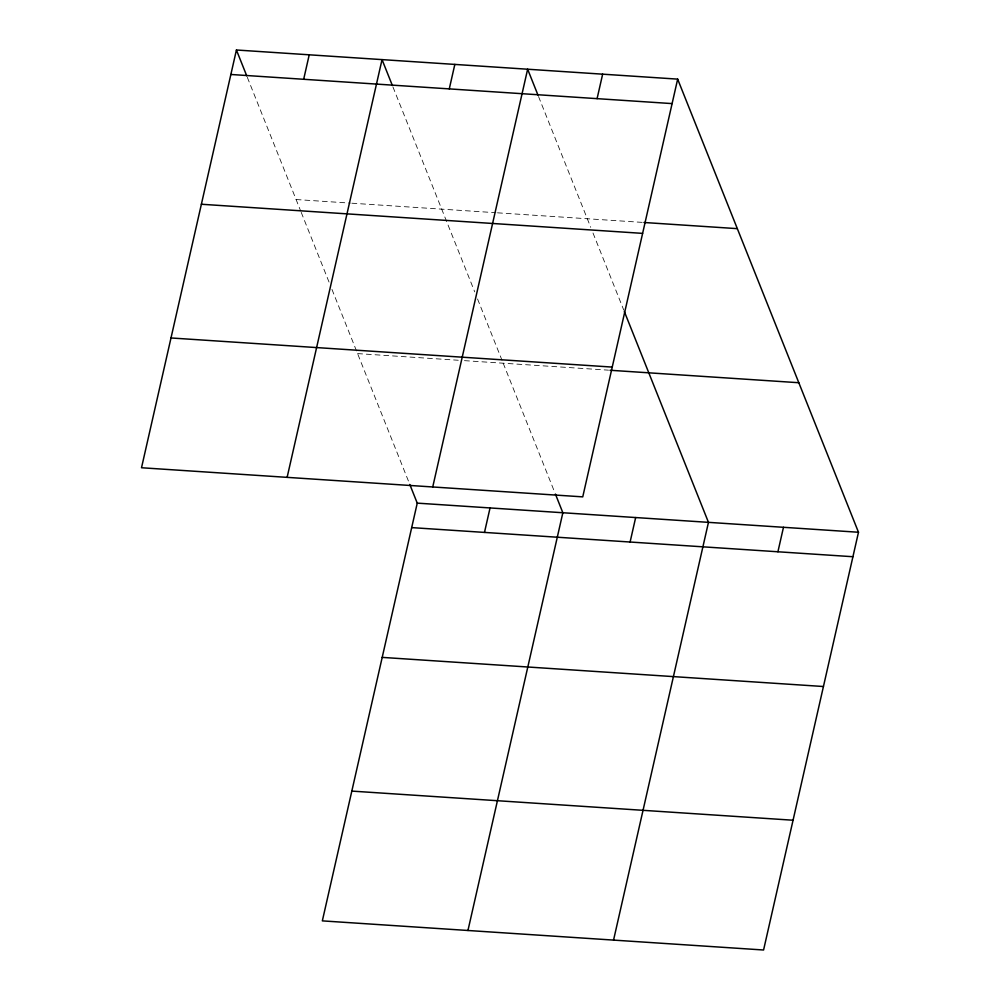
<?xml version="1.0" encoding="UTF-8"?>
<svg xmlns="http://www.w3.org/2000/svg" width="1000" height="1000" viewBox="0 0 1000 1000"><rect width="100%" height="100%" fill="white"/><g stroke="black" fill="none" stroke-linecap="round" stroke-linejoin="round"><path stroke-width="0.75" stroke-dasharray="5 3.75" d="M296.1 199.537L350.312 203.113M351.863 203.212L495.925 212.725M497.475 212.825L642.425 222.387M357.575 353.6L458.263 360.25M464.462 360.65L608.513 370.163M538.538 96.538L590.725 227.312M593 233.012L623.75 310.05M392.938 86.925L474.725 291.887M477.562 299.012L502.05 360.363M503.188 363.212L554.825 492.612M247.325 77.325L300.65 210.95M301.225 212.375L329.113 282.275M331.962 289.413L409.787 484.438"/><path stroke-width="1.5" d="M236.425 50L141.512 467.75L582.75 496.863L677.663 79.125L236.425 50L246.75 75.875M303.675 79.275L309.225 54.8M287.125 477.35L382.038 59.612L392.362 85.487M449.275 88.888L454.837 64.412M409.787 484.438L417.25 503.137L322.337 920.875L763.575 950L858.487 532.25L677.663 79.125M432.738 486.962L527.638 69.212L537.975 95.1M484.487 532.413L490.05 507.938M597.087 98.65L602.65 74.175M467.95 930.487L562.85 512.75L555.4 494.05M630.1 542.025L635.662 517.55M613.55 940.1L708.462 522.35L624.312 311.475M777.913 551.775L783.475 527.3M230.863 74.475L672.1 103.6M643.95 222.488L737.337 228.65M201.375 204.25L642.613 233.375M171 337.962L612.238 367.088M610.062 370.262L798.812 382.725M417.25 503.137L858.487 532.25M411.688 527.612L852.925 556.725M382.2 657.387L823.438 686.513M351.825 791.1L793.062 820.225"/></g></svg>
